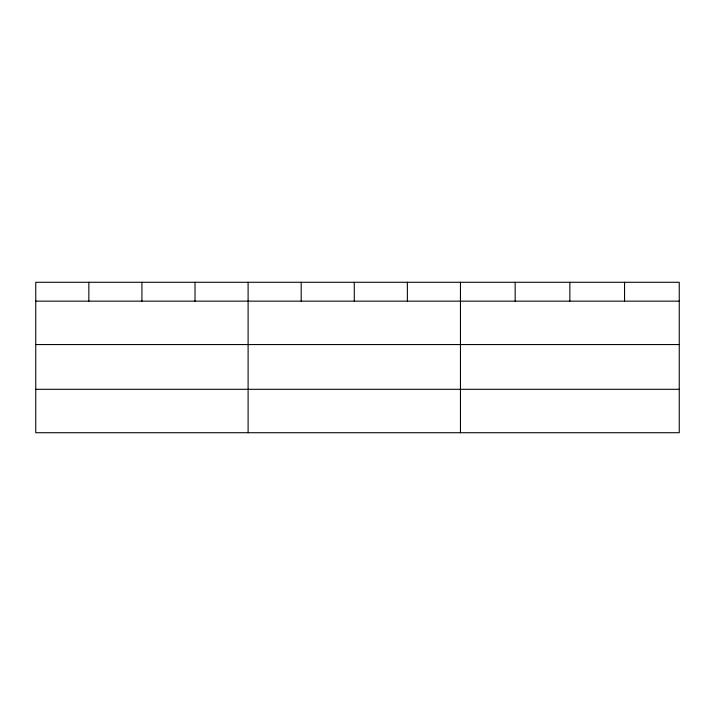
<?xml version="1.0" encoding="UTF-8"?>
<svg xmlns="http://www.w3.org/2000/svg" width="715" height="715" viewBox="0 0 715 715"><rect width="100%" height="100%" fill="white"/><g stroke="black" fill="none" stroke-linecap="round" stroke-linejoin="round"><path stroke-width="1.07" d="M679.25 344.567L679.25 282.282L35.75 282.282L35.75 432.718L679.25 432.718L679.25 344.567L35.75 344.567M35.75 301.149L679.25 301.149M35.75 389.3L679.25 389.3M624.553 282.282L624.553 301.149M569.855 282.282L569.855 301.149M515.158 282.282L515.158 301.149M460.46 282.282L460.46 432.718M407.371 282.282L407.371 301.149M354.282 282.282L354.282 301.149M301.194 282.282L301.194 301.149M248.105 282.282L248.105 432.718M195.016 282.282L195.016 301.149M141.928 282.282L141.928 301.149M88.839 282.282L88.839 301.149"/></g></svg>
